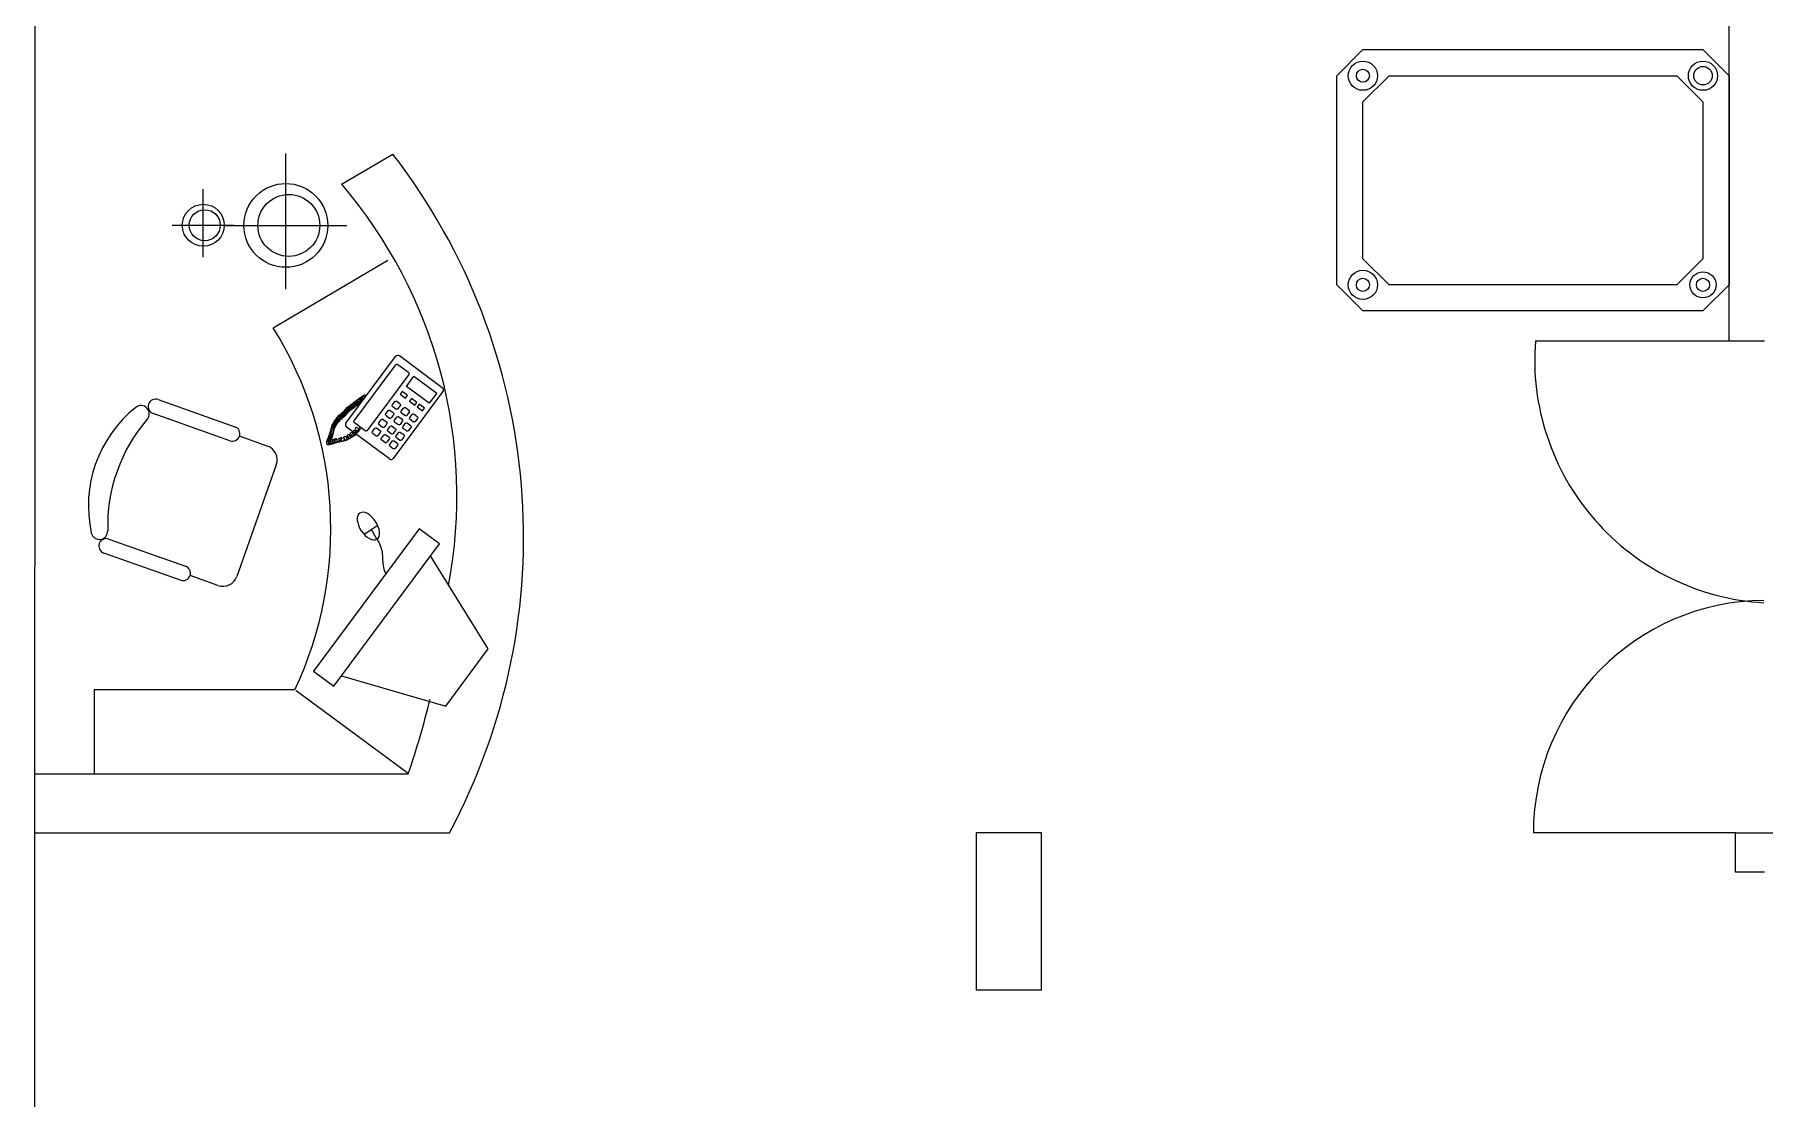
# Model space of a CAD drawing. Header units: metres. Extents: x -525 to 413, y -37 to 272.
# Drawn here: x 38.54 to 45.15, y 54.55 to 58.62 of the extents above; entities that cross this region are included whole.
import ezdxf

# ---------------------------------------------------------------- set-up
doc = ezdxf.new("R2010")
doc.units = ezdxf.units.M
doc.header["$MEASUREMENT"] = 0
doc.layers.get('0').update_dxf_attribs({"color": 254})
for name, color, linetype in [('ICT_INTERNA', 170, 'Continuous'), ('NOFIJO', 254, 'Continuous'), ('PUERTAS', 254, 'Continuous')]:
    doc.layers.add(name, color=color, linetype=linetype)
doc.layers.add('muebles', color=254, linetype='Continuous', lineweight=5)

# ---------------------------------------------------------------- blocks, each defined once
blk = doc.blocks.new('RTR')
for p, q in [((-0.75, 0.4), (-0.65, 0.5)), ((-0.65, 0.5), (0.65, 0.5)), ((0.65, 0.5), (0.75, 0.4)), ((-0.75, -0.4), (-0.75, 0.4)), ((-0.65, 0.3), (-0.55, 0.4)), ((-0.55, 0.4), (0.55, 0.4)), ((0.55, 0.4), (0.65, 0.3)), ((0.75, 0.4), (0.75, -0.4)), ((-0.65, -0.3), (-0.65, 0.3)), ((0.65, 0.3), (0.65, -0.3)), ((-0.65, -0.3), (-0.55, -0.4)), ((0.65, -0.3), (0.55, -0.4)), ((-0.75, -0.4), (-0.65, -0.5)), ((0.55, -0.4), (-0.55, -0.4)), ((0.65, -0.5), (0.75, -0.4)), ((0.65, -0.5), (-0.65, -0.5))]:
    blk.add_line(p, q)
for centre, radius in [((-0.65, 0.4), 0.05), ((-0.65, 0.4), 0.025), ((0.65, 0.4), 0.0559), ((0.65, 0.4), 0.025), ((-0.65, -0.4), 0.0559), ((-0.65, -0.4), 0.0354), ((0.65, -0.4), 0.0559), ((0.65, -0.4), 0.025)]:
    blk.add_circle(centre, radius)

msp = doc.modelspace()

# ---------------------------------------------------------------- linework, layer by layer
at = {"ltscale": 0.02}
for p, q in [((38.5361, 43.9744), (38.5378, 59.4714)), ((45.0383, 55.5692), (49.3853, 55.5692)), ((45.1491, 55.4192), (45.0383, 55.4192))]:
    msp.add_line(p, q, dxfattribs=at)
for p, q in [((45.0143, 57.4511), (45.0143, 59.4692)), ((45.0383, 55.4192), (45.0383, 55.5692))]:
    msp.add_line(p, q)
at = {"layer": 'muebles'}
for p, q in [((39.71, 58.0503), (39.9053, 58.1659)), ((39.4484, 57.5011), (39.8871, 57.7606)), ((39.7265, 57.137), (39.9154, 57.3914)), ((40.0948, 57.2722), (39.9313, 57.3937)), ((39.9082, 57.002), (40.0971, 57.2564)), ((39.8924, 56.9997), (39.7288, 57.1211)), ((39.8477, 56.7453), (39.7956, 56.7111)), ((39.8446, 56.6926), (39.8238, 56.7295)), ((38.7637, 56.1163), (38.7637, 55.7956)), ((39.5312, 56.1163), (38.7637, 56.1163)), ((39.9643, 55.7961), (39.5358, 56.1134)), ((38.5373, 55.7956), (39.9647, 55.7956)), ((38.5373, 55.5692), (39.5559, 55.5692)), ((39.5559, 55.5692), (40.1217, 55.5692))]:
    msp.add_line(p, q, dxfattribs=at)
at = {"layer": 'muebles', "color": 9}
for p, q in [((39.0083, 57.2267), (39.3017, 57.1229)), ((39.2828, 57.0696), (38.9894, 57.1734)), ((39.4256, 57.0491), (39.3189, 57.0868)), ((39.4601, 56.9769), (39.3092, 56.5501)), ((38.8196, 56.6932), (39.113, 56.5895)), ((39.0942, 56.5361), (38.8007, 56.6399)), ((39.237, 56.5156), (39.1303, 56.5534))]:
    msp.add_line(p, q, dxfattribs=at)
at = {"layer": 'muebles'}
for points in [[(39.4966, 57.6486), (39.4966, 58.168)], [(39.181, 57.7714), (39.181, 58.0311)], [(39.0626, 57.8936), (39.2974, 57.8936)], [(39.2599, 57.893), (39.7294, 57.893)], [(39.7094, 56.1702), (40.1085, 56.0541), (40.2707, 56.2729), (40.0497, 56.6291)]]:
    msp.add_lwpolyline(points, dxfattribs=at)
for points in [[(39.758, 57.1456), (39.9172, 57.36, -0.414214), (39.9251, 57.3611), (39.9657, 57.331, -0.414214), (39.9669, 57.323), (39.8077, 57.1087, -0.414214), (39.7998, 57.1075), (39.7592, 57.1377, -0.414214)], [(39.9339, 57.2035), (39.9251, 57.1917, -0.414214), (39.9172, 57.1906), (39.9055, 57.1993, -0.414214), (39.9043, 57.2072), (39.913, 57.219, -0.414214), (39.921, 57.2202), (39.9327, 57.2114, -0.414214)], [(39.8821, 57.1338), (39.8734, 57.122, -0.414214), (39.8654, 57.1208), (39.8537, 57.1296, -0.414214), (39.8525, 57.1375), (39.8612, 57.1493, -0.414214), (39.8692, 57.1504), (39.8809, 57.1417, -0.414214)], [(39.9082, 57.1689), (39.8994, 57.1571, -0.414214), (39.8915, 57.1559), (39.8797, 57.1647, -0.414214), (39.8786, 57.1726), (39.8873, 57.1844, -0.414214), (39.8952, 57.1855), (39.907, 57.1768, -0.414214)], [(39.9419, 57.1438), (39.9331, 57.132, -0.414214), (39.9252, 57.1309), (39.9135, 57.1396, -0.414214), (39.9123, 57.1475), (39.921, 57.1593, -0.414214), (39.929, 57.1605), (39.9407, 57.1517, -0.414214)], [(39.9676, 57.1785), (39.9589, 57.1667, -0.414214), (39.951, 57.1655), (39.9392, 57.1742, -0.414214), (39.938, 57.1822), (39.9468, 57.1939, -0.414214), (39.9547, 57.1951), (39.9665, 57.1864, -0.414214)], [(39.9743, 57.1197), (39.9656, 57.108, -0.414214), (39.9576, 57.1068), (39.9459, 57.1155, -0.414214), (39.9447, 57.1234), (39.9534, 57.1352, -0.414214), (39.9614, 57.1364), (39.9731, 57.1277, -0.414214)], [(40, 57.1544), (39.9913, 57.1426, -0.414214), (39.9834, 57.1414), (39.9716, 57.1502, -0.414214), (39.9704, 57.1581), (39.9792, 57.1699, -0.414214), (39.9871, 57.1711), (39.9989, 57.1623, -0.414214)], [(39.8577, 57.1009), (39.8489, 57.0891, -0.414214), (39.841, 57.0879), (39.8292, 57.0967, -0.414214), (39.8281, 57.1046), (39.8368, 57.1164, -0.414214), (39.8448, 57.1176), (39.8565, 57.1088, -0.414214)], [(39.8914, 57.0759), (39.8827, 57.0641, -0.414214), (39.8748, 57.0629), (39.863, 57.0716, -0.414214), (39.8618, 57.0796), (39.8706, 57.0913, -0.414214), (39.8785, 57.0925), (39.8903, 57.0838, -0.414214)], [(39.9158, 57.1087), (39.9071, 57.0969, -0.414214), (39.8992, 57.0958), (39.8874, 57.1045, -0.414214), (39.8862, 57.1124), (39.895, 57.1242, -0.414214), (39.9029, 57.1254), (39.9147, 57.1166, -0.414214)], [(39.9482, 57.0847), (39.9395, 57.0729, -0.414214), (39.9316, 57.0717), (39.9198, 57.0804, -0.414214), (39.9186, 57.0884), (39.9274, 57.1001, -0.414214), (39.9353, 57.1013), (39.9471, 57.0926, -0.414214)], [(39.9238, 57.0518), (39.9151, 57.04, -0.414214), (39.9072, 57.0388), (39.8954, 57.0476, -0.414214), (39.8942, 57.0555), (39.903, 57.0673, -0.414214), (39.9109, 57.0684), (39.9227, 57.0597, -0.414214)]]:
    msp.add_lwpolyline(points, format="xyb", close=True, dxfattribs=at)
for points in [[(40.0732, 57.2511), (40.0445, 57.2125), (39.9575, 57.2771), (39.9862, 57.3157)], [(39.9543, 57.2319), (39.9619, 57.2421), (39.941, 57.2576), (39.9335, 57.2474)], [(39.9898, 57.2055), (39.9974, 57.2158), (39.9765, 57.2313), (39.969, 57.221)], [(40.0191, 57.1838), (40.0267, 57.194), (40.0058, 57.2095), (39.9983, 57.1993)], [(40.0067, 56.7327), (39.6024, 56.1874), (39.6797, 56.1301), (40.084, 56.6754)]]:
    msp.add_lwpolyline(points, close=True, dxfattribs=at)
for centre, radius in [((39.4966, 57.893), 0.1604), ((39.5081, 57.893), 0.1184), ((39.181, 57.8936), 0.0802), ((39.1867, 57.8936), 0.0592)]:
    msp.add_circle(centre, radius, dxfattribs=at)
for centre, radius, start, end in [((38.0094, 56.7005), 2.3961, 331.82816, 37.70194), ((38.3148, 56.8571), 1.8359, 349.29453, 40.53856), ((38.2177, 56.7326), 1.4508, 334.86134, 31.98228), ((39.9245, 57.3846), 0.0113, 53.39942, 143.39942), ((40.0881, 57.2632), 0.0113, 323.39942, 53.39942), ((39.7444, 57.1954), 0.00942, 45.15711, 197.87893), ((39.7503, 57.1996), 0.00942, 45.15711, 197.87893), ((39.7505, 57.1996), 0.00942, 45.15711, 197.87893), ((39.7565, 57.2038), 0.00942, 45.15711, 197.87893), ((39.7544, 57.2007), 0.0063, 184.24983, 63.44527), ((39.762, 57.2083), 0.00942, 45.15711, 197.87893), ((39.7547, 57.2059), 0.00173, 197.87893, 228.04003), ((39.7598, 57.2051), 0.0063, 184.24983, 63.44527), ((39.7679, 57.2124), 0.00942, 45.15711, 197.87893), ((39.7683, 57.2129), 0.00942, 45.15711, 197.87893), ((39.7606, 57.2101), 0.00173, 197.87893, 228.04003), ((39.7658, 57.2093), 0.0063, 184.24983, 63.44527), ((39.7738, 57.2174), 0.00942, 45.15711, 197.87893), ((39.7717, 57.2142), 0.0063, 184.24983, 63.44527), ((39.7798, 57.2215), 0.00942, 45.15711, 197.87893), ((39.78, 57.2216), 0.00942, 45.15711, 197.87893), ((39.7776, 57.2184), 0.0063, 184.24983, 63.44527), ((39.7859, 57.2258), 0.00942, 45.15711, 197.87893), ((39.7838, 57.2227), 0.0063, 184.24983, 287.21669), ((39.7914, 57.2302), 0.00942, 45.15711, 197.87893), ((39.7841, 57.2279), 0.00173, 197.87893, 228.04003), ((39.7893, 57.2271), 0.0063, 184.24983, 265.37424), ((39.7838, 57.2227), 0.0063, 359.58215, 63.44527), ((39.7974, 57.2344), 0.00942, 45.15711, 197.87893), ((39.7901, 57.2321), 0.00173, 197.87893, 228.04003), ((39.7952, 57.2313), 0.0063, 184.24983, 243.02038), ((39.7893, 57.2271), 0.0063, 21.42461, 63.44527), ((39.7952, 57.2313), 0.0063, 43.77846, 63.44527), ((39.6831, 57.1285), 0.00942, 45.15711, 197.87893), ((39.6865, 57.1349), 0.00942, 45.15711, 197.87893), ((39.6844, 57.1318), 0.0063, 184.24983, 63.44527), ((39.6903, 57.141), 0.00942, 45.15711, 197.87893), ((39.683, 57.1386), 0.00173, 197.87893, 228.04003), ((39.6881, 57.1378), 0.0063, 184.24983, 63.44527), ((39.6945, 57.1464), 0.00942, 45.15711, 197.87893), ((39.6872, 57.1441), 0.00173, 197.87893, 228.04003), ((39.6924, 57.1433), 0.0063, 184.24983, 63.44527), ((39.6987, 57.1519), 0.00942, 45.15711, 197.87893), ((39.6914, 57.1496), 0.00173, 197.87893, 228.04003), ((39.6965, 57.1488), 0.0063, 184.24983, 63.44527), ((39.7027, 57.1576), 0.00942, 45.15711, 197.87893), ((39.7005, 57.1545), 0.0063, 184.24983, 63.44527), ((39.7086, 57.1618), 0.00942, 45.15711, 197.87893), ((39.7065, 57.1587), 0.0063, 184.24983, 63.44527), ((39.7141, 57.1663), 0.00942, 45.15711, 197.87893), ((39.7068, 57.1639), 0.00173, 197.87893, 228.04003), ((39.712, 57.1631), 0.0063, 184.24983, 63.44527), ((39.72, 57.1704), 0.00942, 45.15711, 197.87893), ((39.7205, 57.1701), 0.00942, 45.15711, 197.87893), ((39.7127, 57.1681), 0.00173, 197.87893, 228.04003), ((39.7179, 57.1673), 0.0063, 184.24983, 63.44527), ((39.7248, 57.1755), 0.00942, 45.15711, 197.87893), ((39.7226, 57.1724), 0.0063, 184.24983, 63.44527), ((39.7289, 57.1811), 0.00942, 45.15711, 197.87893), ((39.7216, 57.1787), 0.00173, 197.87893, 228.04003), ((39.7268, 57.1779), 0.0063, 184.24983, 63.44527), ((39.7329, 57.1868), 0.00942, 45.15711, 197.87893), ((39.7356, 57.1302), 0.0113, 143.39942, 233.39942), ((39.7308, 57.1836), 0.0063, 184.24983, 63.44527), ((39.7389, 57.1909), 0.00942, 45.15711, 197.87893), ((39.7368, 57.1878), 0.0063, 184.24983, 63.44527), ((39.737, 57.193), 0.00173, 197.87893, 228.04003), ((39.7422, 57.1922), 0.0063, 184.24983, 63.44527), ((39.743, 57.1972), 0.00173, 197.87893, 228.04003), ((39.7482, 57.1964), 0.0063, 184.24983, 63.44527), ((39.661, 57.0628), 0.00942, 45.15711, 197.87893), ((39.6639, 57.0705), 0.00942, 45.15711, 197.87893), ((39.6667, 57.0781), 0.00942, 45.15711, 197.87893), ((39.6594, 57.0758), 0.00173, 197.87893, 228.04003), ((39.6646, 57.075), 0.0063, 184.24983, 63.44527), ((39.6696, 57.0858), 0.00942, 45.15711, 197.87893), ((39.6622, 57.0834), 0.00173, 197.87893, 228.04003), ((39.6674, 57.0827), 0.0063, 184.24983, 63.44527), ((39.6724, 57.0934), 0.00942, 45.15711, 197.87893), ((39.6651, 57.0911), 0.00173, 197.87893, 228.04003), ((39.6703, 57.0903), 0.0063, 184.24983, 63.44527), ((39.6677, 57.0657), 0.00942, 248.47997, 41.20179), ((39.675, 57.1022), 0.00942, 45.15711, 197.87893), ((39.6677, 57.0998), 0.00173, 197.87893, 228.04003), ((39.6723, 57.0662), 0.0063, 22.91363, 262.10907), ((39.6728, 57.0991), 0.0063, 184.24983, 63.44527), ((39.6775, 57.1132), 0.00942, 45.15711, 197.87893), ((39.6702, 57.1108), 0.00173, 197.87893, 228.04003), ((39.6754, 57.1101), 0.0063, 184.24983, 63.44527), ((39.6802, 57.1217), 0.00942, 45.15711, 197.87893), ((39.6728, 57.1193), 0.00173, 197.87893, 228.04003), ((39.678, 57.1186), 0.0063, 184.24983, 63.44527), ((39.6756, 57.0681), 0.00942, 248.47997, 41.20179), ((39.6801, 57.0685), 0.0063, 22.91363, 262.10907), ((39.6758, 57.1261), 0.00173, 197.87893, 228.04003), ((39.681, 57.1253), 0.0063, 184.24983, 63.44527), ((39.6792, 57.1326), 0.00173, 197.87893, 228.04003), ((39.6834, 57.0704), 0.00942, 248.47997, 41.20179), ((39.6879, 57.0709), 0.0063, 22.91363, 262.10907), ((39.6912, 57.0728), 0.00942, 248.47997, 41.20179), ((39.7001, 57.0748), 0.00942, 248.47997, 41.20179), ((39.708, 57.0747), 0.0063, 22.91363, 262.10907), ((39.7113, 57.0767), 0.00942, 248.47997, 41.20179), ((39.7171, 57.0716), 0.00173, 218.31887, 248.47997), ((39.7199, 57.0787), 0.00942, 248.47997, 41.20179), ((39.7236, 57.0793), 0.0063, 22.91363, 262.10907), ((39.724, 57.0741), 0.00173, 218.31887, 248.47997), ((39.7268, 57.0812), 0.00942, 248.47997, 41.20179), ((39.7307, 57.0771), 0.00173, 218.31887, 248.47997), ((39.7335, 57.0842), 0.00942, 248.47997, 41.20179), ((39.7365, 57.0857), 0.0063, 22.91363, 262.10907), ((39.737, 57.0804), 0.00173, 218.31887, 248.47997), ((39.7398, 57.0876), 0.00942, 248.47997, 41.20179), ((39.7427, 57.0843), 0.00173, 218.31887, 248.47997), ((39.748, 57.0934), 0.0063, 22.91363, 262.10907), ((39.7455, 57.0915), 0.00942, 248.47997, 41.20179), ((39.7484, 57.0881), 0.00173, 218.31887, 248.47997), ((39.7512, 57.0953), 0.00942, 248.47997, 41.20179), ((39.7585, 57.1026), 0.0063, 22.91363, 262.10907), ((39.7544, 57.0917), 0.00173, 218.31887, 248.47997), ((39.7572, 57.0989), 0.00942, 248.47997, 41.20179), ((39.7589, 57.0974), 0.00173, 218.31887, 248.47997), ((39.7617, 57.1046), 0.00942, 248.47997, 41.20179), ((39.7678, 57.1135), 0.0063, 22.91363, 262.10907), ((39.7637, 57.1026), 0.00173, 218.31887, 248.47997), ((39.7665, 57.1098), 0.00942, 248.47997, 41.20179), ((39.7683, 57.1083), 0.00173, 218.31887, 248.47997), ((39.7711, 57.1154), 0.00942, 248.47997, 41.20179), ((39.6537, 57.0604), 0.00173, 197.87893, 228.04003), ((39.6589, 57.0597), 0.0063, 184.24983, 63.44527), ((39.6565, 57.0681), 0.00173, 197.87893, 228.04003), ((39.6571, 57.0562), 0.00173, 218.31887, 248.47997), ((39.6599, 57.0634), 0.00942, 248.47997, 41.20179), ((39.6645, 57.0638), 0.0063, 22.91363, 262.10907), ((39.6649, 57.0586), 0.00173, 218.31887, 248.47997), ((39.6727, 57.0609), 0.00173, 218.31887, 248.47997), ((39.6806, 57.0633), 0.00173, 218.31887, 248.47997), ((39.6884, 57.0656), 0.00173, 218.31887, 248.47997), ((39.6973, 57.0676), 0.00173, 218.31887, 248.47997), ((39.7084, 57.0695), 0.00173, 218.31887, 248.47997), ((39.8991, 57.0088), 0.0113, 233.39942, 323.39942), ((37.098, 56.7851), 3.0327, 340.95574, 346.58559), ((39.9643, 55.7961), 0.000566, 270, 340.96337), ((39.9643, 55.7961), 0.000566, 270, 340.96337)]:
    msp.add_arc(centre, radius, start, end, dxfattribs=at)
at = {"layer": 'muebles', "color": 9}
for centre, radius, start, end in [((38.9426, 57.1721), 0.0318, 319.28351, 128.63203), ((38.9988, 57.2), 0.0283, 70.52283, 250.52283), ((39.2236, 56.8204), 0.482, 128.63203, 192.41362), ((39.4402, 56.7439), 0.6248, 139.28351, 181.76214), ((39.2923, 57.0963), 0.0283, 250.52283, 70.52283), ((39.4068, 56.9958), 0.0566, 340.52283, 70.52283), ((38.784, 56.7237), 0.0318, 192.41362, 1.76214), ((38.8102, 56.6666), 0.0283, 70.52283, 250.52283), ((39.1036, 56.5628), 0.0283, 250.52283, 70.52283), ((39.2558, 56.569), 0.0566, 250.52283, 340.52283)]:
    msp.add_arc(centre, radius, start, end, dxfattribs=at)
at = {"layer": 'muebles', "extrusion": (0, 0, -1)}
msp.add_ellipse((39.8121, 56.7428), major_axis=(-0.0326, 0.0501), ratio=0.545455, start_param=4.712389, end_param=10.995574, dxfattribs=at)
at = {"layer": 'muebles'}
msp.add_open_spline([(39.8451, 56.6929), (39.8543, 56.6775), (39.8694, 56.6423), (39.8645, 56.5944), (39.8749, 56.568), (39.8786, 56.5599)], degree=3, knots=[64.572543, 64.572543, 64.572543, 64.572543, 111.849949, 164.257013, 187.745515, 187.745515, 187.745515, 187.745515], dxfattribs=at)
at = {"layer": 'NOFIJO', "ltscale": 0.02}
msp.add_lwpolyline([(42.1353, 54.9692), (42.3853, 54.9692), (42.3853, 55.5692), (42.1353, 55.5692)], close=True, dxfattribs=at)
at = {"layer": 'PUERTAS'}
msp.add_line((44.2737, 57.4511), (45.1492, 57.4511), dxfattribs=at)
at = {"layer": 'PUERTAS', "ltscale": 0.02}
msp.add_line((45.0383, 55.5692), (44.2658, 55.5692), dxfattribs=at)
at = {"layer": 'PUERTAS'}
for centre, radius, start, end in [((45.2016, 57.379), 0.9307, 175.55868, 266.63974), ((45.1555, 55.5692), 0.8897, 90.54492, 180)]:
    msp.add_arc(centre, radius, start, end, dxfattribs=at)

# ---------------------------------------------------------------- block references
at = {"layer": 'ICT_INTERNA', "rotation": 180}
msp.add_blockref('RTR', (44.2643, 58.0656), dxfattribs=at)

doc.saveas('drawing.dxf')
